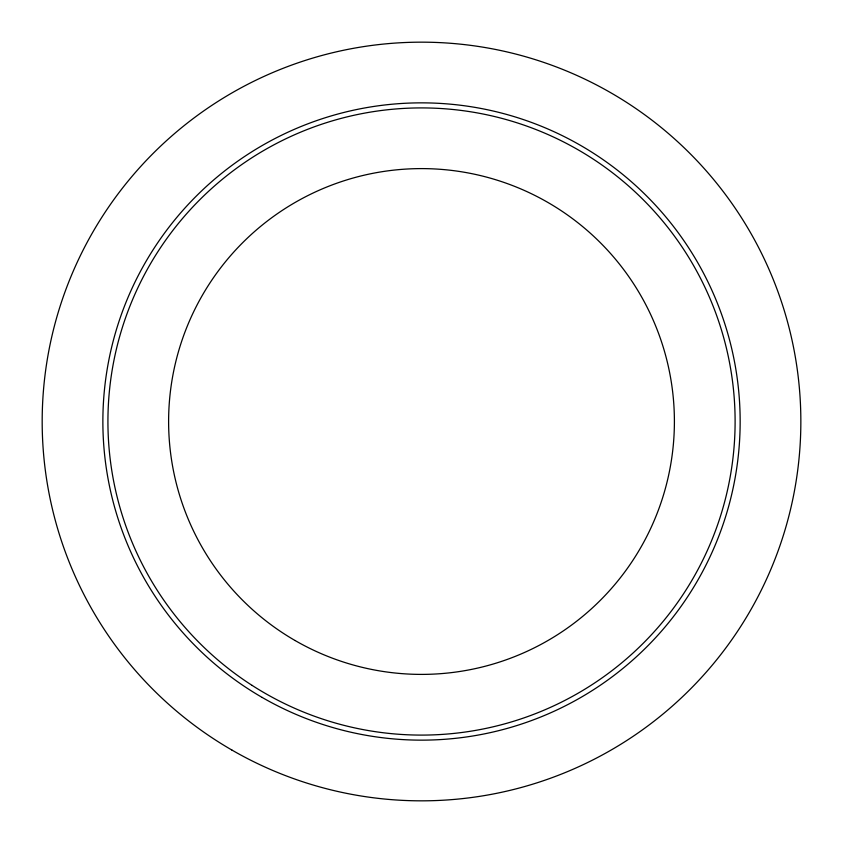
<?xml version="1.0" encoding="UTF-8"?>
<svg xmlns="http://www.w3.org/2000/svg" width="843" height="843" viewBox="0 0 843 843"><rect width="100%" height="100%" fill="white"/><g stroke="black" fill="none" stroke-linecap="round" stroke-linejoin="round"><path stroke-width="1.26" d="M295.061 640.511A252.889 252.889 0 0 0 674.4 421.5A252.889 252.889 0 0 0 295.061 202.489A252.889 252.889 0 0 0 295.061 640.511M231.846 750.017A379.339 379.339 0 0 0 800.85 421.5A379.339 379.339 0 0 0 231.846 92.983A379.339 379.339 0 0 0 231.846 750.017M262.194 697.456A318.643 318.643 0 0 0 740.154 421.5A318.643 318.643 0 0 0 262.194 145.544A318.643 318.643 0 0 0 262.194 697.456M252.12 685.401A313.585 313.585 0 0 0 734.759 436.242A313.585 313.585 0 0 0 277.663 142.857A313.585 313.585 0 0 0 252.12 685.401"/></g></svg>
